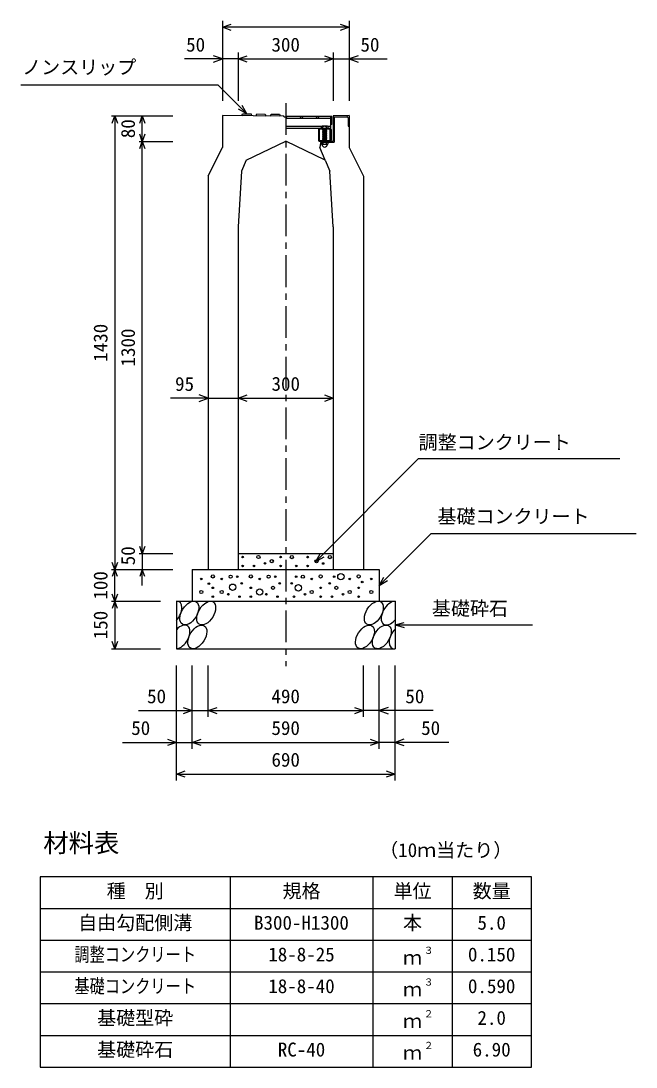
# Model space of a CAD drawing. Units: millimetres, scale not verified. Extents: x -16800 to 16800, y -5940 to 5940.
# Drawn here: x 7746 to 9687, y -3216 to 82 of the extents above; entities that cross this region are included whole.
import ezdxf
from ezdxf.enums import TextEntityAlignment as Align

# ---------------------------------------------------------------- set-up
doc = ezdxf.new("R2010")
doc.units = ezdxf.units.MM
doc.header["$LTSCALE"] = 20
doc.linetypes.add('CHAIN1', pattern=[8, 5, -1, 1, -1])
doc.linetypes.add('DOTTED', pattern=[1.75, 0.25, -1.5])
for name, color, linetype, lineweight in [('0-0_DIM', 7, 'Continuous', 25), ('0-2_HATCH', 6, 'Continuous', 25), ('0-3_HYO', 3, 'Continuous', 25), ('0-4_HYO2', 4, 'Continuous', 25), ('0-5_OUTLINE', 3, 'Continuous', 25), ('0-6_TXT', 7, 'Continuous', 25), ('0-A__0-5_D-BMK', 6, 'Continuous', 25)]:
    doc.layers.add(name, color=color, linetype=linetype, lineweight=lineweight)
doc.styles.add('ＭＳ ゴシック', font='')
doc.styles.get('ＭＳ ゴシック').set_extended_font_data('MS Gothic')

msp = doc.modelspace()

# ---------------------------------------------------------------- linework, layer by layer
at = {"layer": '0-0_DIM'}
for p, q in [((8381.78, 82.4), (8381.78, -169.34)), ((8781.78, 82.4), (8781.78, -169.34)), ((8781.78, 62.4), (8381.78, 62.4)), ((8431.78, -17.6), (8431.78, -169.34)), ((8731.78, -17.6), (8731.78, -169.34)), ((8381.78, -37.6), (8262.12, -37.6)), ((8431.78, -37.6), (8381.78, -37.6)), ((8431.78, -37.6), (8731.78, -37.6)), ((8731.78, -37.6), (8781.78, -37.6)), ((8781.78, -37.6), (8901.45, -37.6)), ((7746.21, -118.85), (8367.11, -118.85)), ((8458.83, -210.58), (8367.11, -118.85)), ((8458.83, -210.58), (8432.85, -195.58)), ((8458.83, -210.58), (8443.83, -184.59)), ((8032.58, -217.3), (8225.91, -217.3)), ((8042.58, -217.3), (8042.58, -1647.3)), ((8129.25, -297.3), (8129.25, -217.3)), ((8119.25, -297.3), (8225.91, -297.3)), ((8129.25, -1597.3), (8129.25, -297.3)), ((8336.99, -1107.05), (8218.66, -1107.05)), ((8336.99, -1107.05), (8431.99, -1107.05)), ((8431.99, -1107.05), (8731.99, -1107.05)), ((9040.44, -1533.65), (8876.78, -1697.3)), ((9040.44, -1533.65), (9687.31, -1533.65)), ((8119.25, -1597.3), (8225.91, -1597.3)), ((8129.25, -1597.3), (8129.25, -1647.3)), ((8676.78, -1622.31), (8691.78, -1596.32)), ((8676.78, -1622.31), (8702.76, -1607.3)), ((8032.58, -1647.3), (8225.91, -1647.3)), ((8042.58, -1747.3), (8042.58, -1647.3)), ((8129.25, -1697.3), (8129.25, -1647.3)), ((8876.78, -1697.3), (8891.78, -1671.32)), ((8876.78, -1697.3), (8902.76, -1682.3)), ((8032.58, -1747.3), (8186.78, -1747.3)), ((8042.58, -1747.3), (8042.58, -1897.3)), ((8926.78, -1822.3), (8955.76, -1814.54)), ((8926.78, -1822.3), (9360.1, -1822.3)), ((8926.78, -1822.3), (8955.76, -1830.07)), ((8032.58, -1897.3), (8186.78, -1897.3)), ((8236.78, -2312.32), (8236.78, -1949.98)), ((8286.78, -2212.32), (8286.78, -1949.98)), ((8336.78, -2112.32), (8336.78, -1949.98)), ((8826.78, -2112.32), (8826.78, -1949.98)), ((8876.78, -2212.32), (8876.78, -1949.98)), ((8926.78, -2312.32), (8926.78, -1949.98)), ((8116.78, -2092.32), (8336.78, -2092.32)), ((8336.78, -2092.32), (8826.78, -2092.32)), ((9046.78, -2092.32), (8826.78, -2092.32)), ((8066.78, -2192.32), (8286.78, -2192.32)), ((8286.78, -2192.32), (8876.78, -2192.32)), ((9096.78, -2192.32), (8876.78, -2192.32)), ((8236.78, -2292.32), (8926.78, -2292.32))]:
    msp.add_line(p, q, dxfattribs=at)
at = {"layer": '0-0_DIM', "linetype": 'CHAIN1'}
msp.add_line((8581.78, -176.66), (8581.78, -1951.96), dxfattribs=at)
at = {"layer": '0-0_DIM'}
for points in [[(8410.01, 52.14), (8381.82, 62.4), (8410.01, 72.67)], [(8753.63, 72.67), (8781.82, 62.4), (8753.63, 52.14)], [(8353.59, -47.86), (8381.78, -37.6), (8353.59, -27.33)], [(8459.97, -47.86), (8431.78, -37.6), (8459.97, -27.33)], [(8703.67, -27.33), (8731.86, -37.6), (8703.67, -47.86)], [(8809.9, -27.33), (8781.71, -37.6), (8809.9, -47.86)], [(8034.37, -239.86), (8042.58, -217.3), (8050.79, -239.86)], [(8121.04, -239.86), (8129.25, -217.3), (8137.46, -239.86)], [(8137.46, -274.75), (8129.25, -297.3), (8121.04, -274.75)], [(8121.04, -319.86), (8129.25, -297.3), (8137.46, -319.86)], [(8308.8, -1117.32), (8336.99, -1107.05), (8308.8, -1096.79)], [(8460.18, -1117.32), (8431.99, -1107.05), (8460.18, -1096.79)], [(8703.8, -1096.79), (8731.99, -1107.05), (8703.8, -1117.32)], [(8676.78, -1622.31), (9001.25, -1297.84), (9635.6, -1297.84)], [(8137.46, -1574.75), (8129.25, -1597.3), (8121.04, -1574.75)], [(8050.79, -1624.75), (8042.58, -1647.3), (8034.37, -1624.75)], [(8050.79, -1669.86), (8042.58, -1647.3), (8034.37, -1669.86)], [(8137.46, -1669.86), (8129.25, -1647.3), (8121.04, -1669.86)], [(8050.79, -1724.75), (8042.58, -1747.3), (8034.37, -1724.75)], [(8050.79, -1769.86), (8042.58, -1747.3), (8034.37, -1769.86)], [(8050.79, -1874.75), (8042.58, -1897.3), (8034.37, -1874.75)], [(8258.59, -2082.06), (8286.78, -2092.32), (8258.59, -2102.58)], [(8364.97, -2102.58), (8336.78, -2092.32), (8364.97, -2082.06)], [(8798.59, -2082.06), (8826.78, -2092.32), (8798.59, -2102.58)], [(8904.97, -2082.06), (8876.78, -2092.32), (8904.97, -2102.58)], [(8208.59, -2182.06), (8236.78, -2192.32), (8208.59, -2202.58)], [(8314.97, -2202.58), (8286.78, -2192.32), (8314.97, -2182.06)], [(8848.59, -2182.06), (8876.78, -2192.32), (8848.59, -2202.58)], [(8954.97, -2182.06), (8926.78, -2192.32), (8954.97, -2202.58)], [(8264.97, -2302.58), (8236.78, -2292.32), (8264.97, -2282.06)], [(8898.59, -2282.06), (8926.78, -2292.32), (8898.59, -2302.58)]]:
    msp.add_lwpolyline(points, dxfattribs=at)
at = {"layer": '0-2_HATCH'}
for p, q in [((8731.78, -216.8), (8731.78, -296.8)), ((8734.98, -219.97), (8774.75, -219.58)), ((8734.98, -219.97), (8734.98, -300)), ((8778.58, -223.38), (8778.58, -249.34)), ((8778.58, -249.34), (8781.78, -249.31)), ((8692.78, -296.8), (8689.78, -316.8)), ((8692.78, -296.8), (8689.78, -316.8)), ((8692.78, -296.8), (8731.78, -296.8)), ((8706.58, -356.8), (8689.78, -316.8))]:
    msp.add_line(p, q, dxfattribs=at)
for points in [[(8443.78, -216.92), (8445.33, -210.44), (8472.33, -210.71), (8473.78, -217.22)], [(8488.78, -217.37), (8490.33, -210.89), (8517.33, -211.16), (8518.78, -217.67)], [(8533.78, -217.82), (8535.33, -211.34), (8562.33, -211.61), (8563.78, -218.12)], [(8692.78, -296.8), (8692.78, -300), (8734.98, -300)]]:
    msp.add_lwpolyline(points, dxfattribs=at)
for centre, radius in [((8445.75, -1607.99), 2.5), ((8495.66, -1607.99), 5), ((8537.71, -1621.12), 5), ((8565.75, -1607.99), 2.5), ((8600.92, -1608.28), 5), ((8650.82, -1608.28), 2.5), ((8720.92, -1608.28), 5), ((8445.75, -1636.01), 2.5), ((8481.64, -1636.01), 2.5), ((8516.69, -1628.13), 2.5), ((8565.75, -1636.01), 2.5), ((8614.94, -1636.29), 2.5), ((8650.82, -1636.29), 2.5), ((8678.86, -1621.41), 5), ((8699.89, -1628.41), 2.5), ((8315.47, -1677.13), 2.5), ((8351.75, -1669.25), 5), ((8379.79, -1677.13), 2.5), ((8407.82, -1670.13), 5), ((8428.86, -1670.13), 2.5), ((8471.75, -1669.25), 5), ((8499.79, -1677.13), 2.5), ((8527.82, -1670.13), 5), ((8548.86, -1670.13), 2.5), ((8614.71, -1670.13), 2.5), ((8635.74, -1670.13), 5), ((8663.78, -1677.13), 2.5), ((8691.82, -1669.25), 5), ((8734.71, -1670.13), 2.5), ((8755.74, -1670.13), 10), ((8783.78, -1677.13), 2.5), ((8811.82, -1669.25), 5), ((8851.72, -1677.13), 2.5), ((8315.47, -1718.28), 5), ((8339.33, -1692.05), 2.5), ((8351.75, -1705.14), 2.5), ((8379.79, -1718.28), 5), ((8414.36, -1703.14), 10), ((8442.87, -1691.14), 2.5), ((8471.75, -1705.14), 2.5), ((8499.79, -1718.28), 10), ((8541.84, -1705.14), 5), ((8562.87, -1691.14), 2.5), ((8600.69, -1691.14), 2.5), ((8621.72, -1705.14), 10), ((8663.78, -1718.28), 5), ((8691.82, -1705.14), 2.5), ((8720.69, -1691.14), 2.5), ((8741.72, -1705.14), 5), ((8783.78, -1718.28), 5), ((8811.82, -1705.14), 2.5), ((8823.16, -1686.82), 2.5), ((8851.72, -1718.28), 5), ((8351.75, -1733.16), 2.5), ((8400.82, -1725.28), 2.5), ((8435.86, -1733.16), 2.5), ((8471.75, -1733.16), 2.5), ((8520.82, -1725.28), 2.5), ((8555.86, -1733.16), 2.5), ((8607.7, -1733.16), 2.5), ((8642.75, -1725.28), 2.5), ((8691.82, -1733.16), 2.5), ((8727.7, -1733.16), 2.5), ((8762.75, -1725.28), 2.5), ((8811.82, -1733.16), 2.5)]:
    msp.add_circle(centre, radius, dxfattribs=at)
msp.add_arc((8774.78, -223.38), 3.8, 0, 90.57294, dxfattribs=at)
for centre, start_param, end_param in [((8224.42, -1784.83), 4.385593, 6.6745444), ((8912.92, -1784.83), 0.3357715, 4.4411806), ((8249.74, -1859.82), 3.5111464, 7.548991), ((8938.25, -1859.82), 1.2110787, 3.5658734)]:
    msp.add_ellipse(centre, major_axis=(21.81, 35.31), ratio=0.5792, start_param=start_param, end_param=end_param, dxfattribs=at)
for centre in [(8277.63, -1784.83), (8330.84, -1784.83), (8859.72, -1784.83), (8302.95, -1859.82), (8831.83, -1859.82), (8885.04, -1859.82)]:
    msp.add_ellipse(centre, major_axis=(21.81, 35.31), ratio=0.5792, dxfattribs=at)
at = {"layer": '0-3_HYO'}
for p, q in [((8406.78, -2616.27), (8406.78, -3216.27)), ((8856.78, -2616.27), (8856.78, -3216.27)), ((9106.78, -2616.27), (9106.78, -3216.27)), ((7806.78, -2716.27), (9356.78, -2716.27))]:
    msp.add_line(p, q, dxfattribs=at)
msp.add_lwpolyline([(7806.78, -3216.27), (9356.78, -3216.27), (9356.78, -2616.27), (7806.78, -2616.27)], close=True, dxfattribs=at)
at = {"layer": '0-4_HYO2'}
for p, q in [((7806.78, -2816.27), (9356.78, -2816.27)), ((7806.78, -2916.27), (9356.78, -2916.27)), ((7806.78, -3016.27), (9356.78, -3016.27)), ((7806.78, -3116.27), (9356.78, -3116.27))]:
    msp.add_line(p, q, dxfattribs=at)
at = {"layer": '0-5_OUTLINE'}
for p, q in [((8781.78, -216.3), (8731.78, -216.8)), ((8781.78, -216.3), (8781.78, -316.3)), ((8456.98, -356.8), (8581.78, -296.8)), ((8706.58, -356.8), (8581.78, -296.8)), ((8336.99, -405.88), (8381.78, -316.3)), ((8781.78, -316.3), (8826.99, -406.72)), ((8456.98, -356.8), (8442.28, -391.8)), ((8706.58, -356.8), (8721.28, -391.8)), ((8442.7, -391.8), (8431.99, -566.8)), ((8731.99, -566.8), (8721.28, -391.8)), ((8336.99, -405.88), (8336.99, -1647.3)), ((8826.99, -406.72), (8826.99, -1647.3)), ((8431.99, -566.8), (8431.99, -1647.3)), ((8731.99, -566.8), (8731.99, -1647.3)), ((8431.78, -1597.3), (8731.78, -1597.3)), ((8286.78, -1647.3), (8876.78, -1647.3)), ((8286.78, -1647.3), (8286.78, -1747.3)), ((8336.99, -1647.3), (8431.99, -1647.3)), ((8731.99, -1647.3), (8826.99, -1647.3)), ((8876.78, -1647.3), (8876.78, -1747.3)), ((8236.78, -1747.3), (8236.78, -1897.3)), ((8236.78, -1747.3), (8926.78, -1747.3)), ((8926.78, -1747.3), (8926.78, -1897.3)), ((8236.78, -1897.3), (8926.78, -1897.3))]:
    msp.add_line(p, q, dxfattribs=at)
for points in [[(8575.78, -218.24), (8381.78, -216.3), (8381.78, -316.3)], [(8581.78, -221.5), (8577.28, -221.5), (8575.78, -218.24)]]:
    msp.add_lwpolyline(points, dxfattribs=at)
at = {"layer": '0-A__0-5_D-BMK'}
for p, q in [((8723.28, -218.8), (8581.77, -218.8)), ((8723.28, -224.8), (8581.77, -224.8)), ((8727.78, -243.8), (8727.78, -218.8)), ((8694.28, -250.8), (8581.77, -250.8)), ((8723.28, -256.8), (8581.77, -256.8)), ((8684.78, -259.8), (8684.78, -293.8)), ((8721.78, -256.8), (8687.78, -256.8)), ((8696.29, -249.3), (8694.29, -250.8)), ((8694.29, -256.8), (8694.29, -250.8)), ((8715.29, -256.8), (8694.29, -256.8)), ((8694.62, -250.53), (8696.29, -249.3)), ((8713.29, -249.3), (8696.29, -249.3)), ((8698.29, -256.8), (8711.29, -256.8)), ((8711.29, -258.8), (8698.29, -259.8)), ((8698.29, -259.8), (8699.29, -258.8)), ((8699.29, -260.8), (8698.29, -259.8)), ((8698.29, -261.8), (8699.29, -260.8)), ((8711.29, -260.8), (8698.29, -261.8)), ((8699.29, -262.8), (8698.29, -261.8)), ((8698.29, -263.8), (8699.29, -262.8)), ((8711.29, -262.8), (8698.29, -263.8)), ((8699.29, -264.8), (8698.29, -263.8)), ((8699.29, -256.8), (8699.29, -250.8)), ((8710.29, -256.8), (8710.29, -250.8)), ((8710.29, -261.8), (8711.29, -260.8)), ((8711.29, -262.8), (8710.29, -261.8)), ((8710.29, -263.8), (8711.29, -262.8)), ((8711.29, -264.8), (8710.29, -263.8)), ((8714.97, -250.53), (8713.29, -249.3)), ((8723.28, -250.8), (8715.28, -250.8)), ((8715.29, -256.8), (8715.29, -250.8)), ((8727.78, -243.8), (8723.28, -243.8)), ((8724.78, -259.8), (8724.78, -293.8)), ((8687.78, -296.8), (8721.78, -296.8)), ((8698.29, -265.8), (8699.29, -264.8)), ((8711.29, -264.8), (8698.29, -265.8)), ((8699.29, -266.8), (8698.29, -265.8)), ((8698.29, -267.8), (8699.29, -266.8)), ((8711.29, -266.8), (8698.29, -267.8)), ((8699.29, -268.8), (8698.29, -267.8)), ((8711.29, -268.8), (8698.29, -269.8)), ((8698.29, -269.8), (8699.29, -268.8)), ((8711.29, -270.8), (8698.29, -271.8)), ((8699.29, -272.8), (8698.29, -271.8)), ((8711.29, -272.8), (8698.29, -273.8)), ((8698.29, -273.8), (8699.29, -272.8)), ((8699.29, -274.8), (8698.29, -273.8)), ((8711.29, -274.8), (8698.29, -275.8)), ((8698.29, -275.8), (8699.29, -274.8)), ((8699.29, -276.8), (8698.29, -275.8)), ((8711.29, -276.8), (8698.29, -277.8)), ((8698.29, -277.8), (8699.29, -276.8)), ((8699.29, -278.8), (8698.29, -277.8)), ((8711.29, -278.8), (8698.29, -279.8)), ((8698.29, -279.8), (8699.29, -278.8)), ((8699.29, -280.8), (8698.29, -279.8)), ((8711.29, -280.8), (8698.29, -281.8)), ((8698.29, -281.8), (8699.29, -280.8)), ((8699.29, -282.8), (8698.29, -281.8)), ((8711.29, -282.8), (8698.29, -283.8)), ((8698.29, -283.8), (8699.29, -282.8)), ((8699.29, -284.8), (8698.29, -283.8)), ((8711.29, -284.8), (8698.29, -285.8)), ((8698.29, -285.8), (8699.29, -284.8)), ((8699.29, -286.8), (8698.29, -285.8)), ((8711.29, -286.8), (8698.29, -287.8)), ((8698.29, -287.8), (8699.29, -286.8)), ((8699.29, -288.8), (8698.29, -287.8)), ((8711.29, -288.8), (8698.29, -289.8)), ((8698.29, -289.8), (8699.29, -288.8)), ((8699.29, -290.8), (8698.29, -289.8)), ((8711.29, -290.8), (8698.29, -291.8)), ((8698.29, -291.8), (8699.29, -290.8)), ((8699.29, -292.8), (8698.29, -291.8)), ((8711.29, -292.8), (8698.29, -293.8)), ((8698.29, -293.8), (8699.29, -292.8)), ((8699.29, -294.8), (8698.29, -293.8)), ((8710.29, -265.8), (8711.29, -264.8)), ((8711.29, -266.8), (8710.29, -265.8)), ((8710.29, -269.8), (8711.29, -268.8)), ((8711.29, -270.8), (8710.29, -269.8)), ((8710.29, -271.8), (8711.29, -270.8)), ((8711.29, -272.8), (8710.29, -271.8)), ((8710.29, -273.8), (8711.29, -272.8)), ((8710.29, -273.8), (8711.29, -274.8)), ((8710.29, -275.8), (8711.29, -274.8)), ((8710.29, -275.8), (8711.29, -276.8)), ((8710.29, -277.8), (8711.29, -276.8)), ((8710.29, -277.8), (8711.29, -278.8)), ((8710.29, -279.8), (8711.29, -278.8)), ((8710.29, -279.8), (8711.29, -280.8)), ((8710.29, -281.8), (8711.29, -280.8)), ((8710.29, -281.8), (8711.29, -282.8)), ((8710.29, -283.8), (8711.29, -282.8)), ((8710.29, -283.8), (8711.29, -284.8)), ((8710.29, -285.8), (8711.29, -284.8)), ((8710.29, -285.8), (8711.29, -286.8)), ((8710.29, -287.8), (8711.29, -286.8)), ((8710.29, -287.8), (8711.29, -288.8)), ((8710.29, -289.8), (8711.29, -288.8)), ((8710.29, -289.8), (8711.29, -290.8)), ((8710.29, -291.8), (8711.29, -290.8)), ((8710.29, -291.8), (8711.29, -292.8)), ((8710.29, -293.8), (8711.29, -292.8)), ((8710.29, -293.8), (8711.29, -294.8)), ((8695.15, -300.01), (8694.29, -300.65)), ((8694.29, -300.65), (8694.29, -305.84)), ((8695.98, -306.81), (8694.29, -305.84)), ((8713.84, -300), (8695.15, -300.01)), ((8695.98, -307.13), (8695.98, -306.81)), ((8713.01, -306.81), (8695.98, -306.81)), ((8713.01, -307.13), (8695.98, -307.13)), ((8699.39, -300.65), (8699.39, -305.84)), ((8709.6, -300.65), (8709.6, -305.84)), ((8713.01, -306.81), (8714.7, -305.84)), ((8713.01, -307.13), (8713.01, -306.81)), ((8713.84, -300), (8714.7, -300.65)), ((8714.7, -300.65), (8714.7, -305.84))]:
    msp.add_line(p, q, dxfattribs=at)
at = {"layer": '0-A__0-5_D-BMK', "linetype": 'DOTTED'}
for p, q in [((8698.29, -257.8), (8699.29, -256.8)), ((8711.29, -256.8), (8698.29, -257.8)), ((8699.29, -258.8), (8698.29, -257.8)), ((8710.29, -257.8), (8711.29, -256.8)), ((8711.29, -258.8), (8710.29, -257.8)), ((8711.29, -294.8), (8698.29, -295.8)), ((8698.29, -295.8), (8699.29, -294.8)), ((8699.29, -296.8), (8698.29, -295.8)), ((8711.29, -296.8), (8698.29, -297.8)), ((8698.29, -297.8), (8699.29, -296.8)), ((8710.29, -295.8), (8711.29, -294.8)), ((8710.29, -295.8), (8711.29, -296.8)), ((8710.29, -297.8), (8711.29, -296.8)), ((8699.29, -298.8), (8698.29, -297.8)), ((8711.29, -298.8), (8698.29, -299.8)), ((8698.29, -299.8), (8699.29, -298.8)), ((8698.49, -300.01), (8698.29, -299.8)), ((8698.49, -300.01), (8710.49, -300.01)), ((8710.29, -297.8), (8711.29, -298.8)), ((8710.29, -299.8), (8711.29, -298.8)), ((8710.29, -299.8), (8710.49, -300.01))]:
    msp.add_line(p, q, dxfattribs=at)
at = {"layer": '0-A__0-5_D-BMK'}
for points in [[(8727.78, -218.8), (8723.28, -218.8), (8723.28, -256.8)], [(8711.29, -260.8), (8710.29, -259.8), (8711.29, -258.8)], [(8698.29, -271.8), (8699.29, -270.8), (8698.29, -269.8)], [(8711.29, -268.8), (8710.29, -267.8), (8711.29, -266.8)]]:
    msp.add_lwpolyline(points, dxfattribs=at)
msp.add_lwpolyline([(8687.08, -259.1), (8687.08, -294.5), (8722.48, -294.5), (8722.48, -259.1)], close=True, dxfattribs=at)
for centre in [(8631.78, -221.8), (8681.78, -221.8)]:
    msp.add_circle(centre, 3, dxfattribs=at)
for centre, radius, start, end in [((8581.78, -221.8), 3, 269.83794, 90.16206), ((8687.78, -259.8), 3, 90, 180), ((8696.79, -253.43), 3.62, 46.39563, 133.60437), ((8704.79, -265.43), 15.62, 69.39075, 110.60925), ((8712.79, -253.43), 3.62, 46.39563, 133.60437), ((8721.78, -259.8), 3, 0, 90), ((8687.78, -293.8), 3, 180, 270), ((8721.78, -293.8), 3, 270, 0), ((8696.84, -305.35), 5.35, 61.49832, 118.50684), ((8696.84, -301.14), 5.35, 241.49843, 298.50089), ((8704.49, -307.13), 8.19, 180, 359.99995), ((8704.49, -320.42), 20.42, 75.52621, 104.47362), ((8704.49, -286.07), 20.42, 255.52638, 284.47374), ((8712.15, -305.35), 5.35, 61.49231, 118.50169), ((8712.15, -301.14), 5.35, 241.49989, 298.5)]:
    msp.add_arc(centre, radius, start, end, dxfattribs=at)

# ---------------------------------------------------------------- texts
at = {"layer": '0-0_DIM', "style": 'ＭＳ ゴシック'}
for s, p in [('50', (8267.6, -27.6)), ('300', (8536.78, -27.6)), ('50', (8817.7, -27.6)), ('ノンスリップ', (7750.05, -98.67)), ('95', (8232.62, -1097.36)), ('300', (8536.99, -1097.05)), ('調整コンクリート', (9001.25, -1281.42)), ('基礎コンクリート', (9060.44, -1514.92)), ('基礎砕石', (9043.1, -1805.13)), ('50', (8144.34, -2082.32)), ('490', (8536.78, -2082.32)), ('50', (8959.22, -2082.32)), ('50', (8094.34, -2182.32)), ('590', (8536.78, -2182.32)), ('50', (9009.22, -2182.32)), ('690', (8536.78, -2282.32))]:
    msp.add_text(s, height=43.99, dxfattribs=at).set_placement(p, align=Align.BOTTOM_LEFT)
for s, p in [('80', (8119.25, -287.3)), ('1430', (8032.58, -992.3)), ('1300', (8119.25, -1007.3)), ('50', (8119.25, -1633.98)), ('100', (8032.58, -1742.3)), ('150', (8032.58, -1867.3))]:
    msp.add_text(s, height=43.99, rotation=90, dxfattribs=at).set_placement(p, align=Align.BOTTOM_LEFT)
at = {"layer": '0-6_TXT', "style": 'ＭＳ ゴシック'}
for s, height, p in [('材料表', 58.65, (7816.78, -2556.27)), ('（10ｍ当たり）', 43.99, (8876.78, -2567.27)), ('種\u3000別', 43.99, (8016.78, -2696.27)), ('規格', 43.99, (8571.78, -2696.27)), ('単位', 43.99, (8921.78, -2696.27)), ('数量', 43.99, (9171.78, -2696.27)), ('自由勾配側溝', 43.99, (7926.78, -2796.27)), ('本', 43.99, (8951.78, -2796.27)), ('B300-H1300', 43.99, (8481.78, -2796.27)), ('5.0', 43.99, (9186.78, -2796.27)), ('18-8-25', 43.99, (8526.78, -2896.27)), ('ｍ', 43.99, (8951.78, -2906.27)), ('３', 21.99, (9017.33, -2865.9)), ('0.150', 43.99, (9156.78, -2896.27)), ('18-8-40', 43.99, (8526.78, -2996.27)), ('ｍ', 43.99, (8951.78, -3006.27)), ('３', 21.99, (9017.33, -2965.9)), ('0.590', 43.99, (9156.78, -2996.27)), ('基礎型砕', 43.99, (7986.78, -3096.27)), ('ｍ', 43.99, (8951.78, -3106.27)), ('２', 21.99, (9017.33, -3065.9)), ('2.0', 43.99, (9186.78, -3096.27)), ('基礎砕石', 43.99, (7986.78, -3196.27)), ('RC-40', 43.99, (8556.78, -3196.27)), ('ｍ', 43.99, (8951.78, -3206.27)), ('２', 21.99, (9017.33, -3165.9)), ('6.90', 43.99, (9171.78, -3196.27))]:
    msp.add_text(s, height=height, dxfattribs=at).set_placement(p, align=Align.BOTTOM_LEFT)
at = {"layer": '0-6_TXT', "style": 'ＭＳ ゴシック', "width": 0.8}
for s, p in [('調整コンクリート', (7914.78, -2896.27)), ('基礎コンクリート', (7914.78, -2996.27))]:
    msp.add_text(s, height=43.99, dxfattribs=at).set_placement(p, align=Align.BOTTOM_LEFT)

doc.saveas('drawing.dxf')
